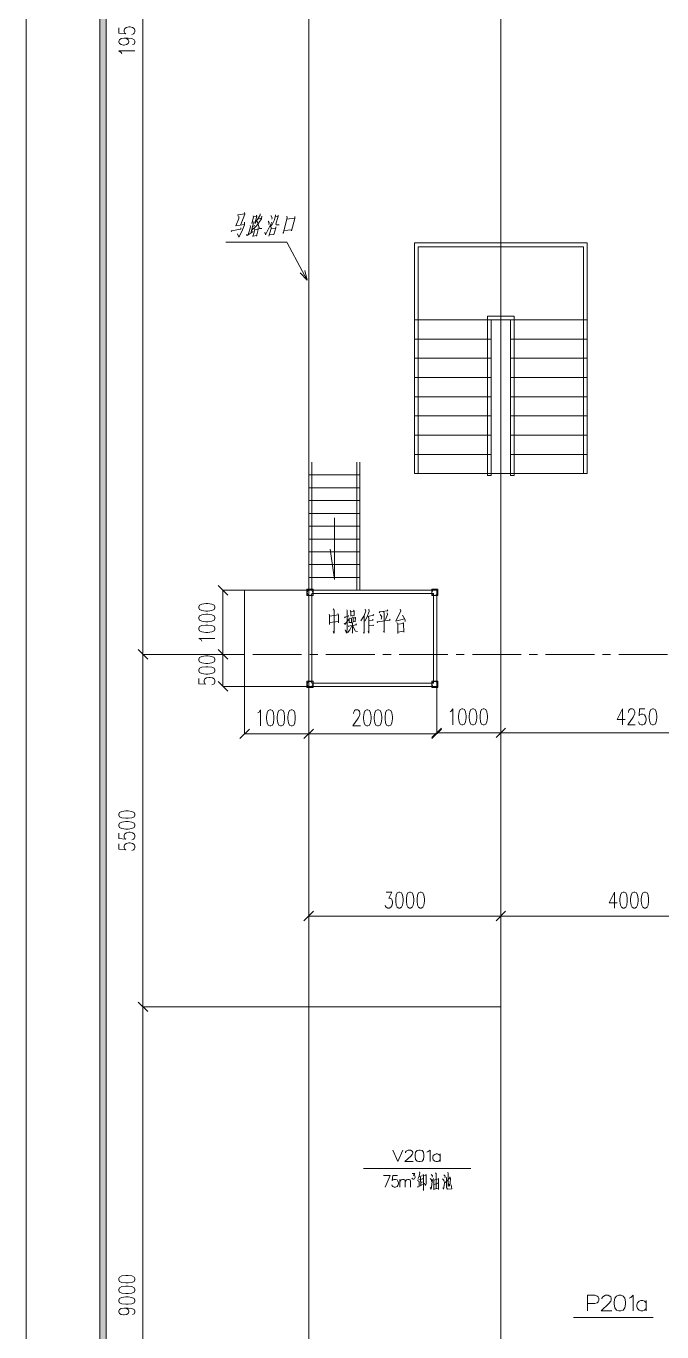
# Model space of a CAD drawing. Header units: millimetres. Extents: x 117 to 78452272, y 10 to 169749766.
# Drawn here: x 78380975 to 78390904, y 169687716 to 169708097 of the extents above; entities that cross this region are included whole.
import ezdxf

# ---------------------------------------------------------------- set-up
doc = ezdxf.new("R2010")
doc.units = ezdxf.units.MM

msp = doc.modelspace()

# ---------------------------------------------------------------- hatches: boundary and pattern name
h = msp.add_hatch(color=0)
h.dxf.hatch_style = 2
h.paths.add_polyline_path([(78382125.616, 169746470.354), (78382225.589, 169746370.381), (78382225.589, 169649727.656), (78382125.616, 169649627.683)])

# ---------------------------------------------------------------- linework, layer by layer
at = {"color": 0, "lineweight": 0}
for points in [[(78380975.066, 169648477.564), (78452272.087, 169648477.564), (78452272.087, 169749421.277), (78380975.066, 169749421.277)], [(78382125.616, 169746470.354), (78382225.589, 169746370.381), (78382225.589, 169649727.656), (78382125.616, 169649627.683)], [(78385360.083, 169699207.756), (78385360.083, 169699308.159), (78385456.608, 169699308.159), (78385456.608, 169699207.756)], [(78385360.083, 169699207.756), (78385360.083, 169699308.159), (78385456.608, 169699308.159), (78385456.608, 169699207.756)], [(78385362.668, 169699256.88), (78385376.027, 169699288.337), (78385407.484, 169699301.696), (78385439.372, 169699288.337), (78385452.73, 169699256.88), (78385439.372, 169699224.992), (78385407.484, 169699212.065), (78385376.027, 169699224.992)], [(78385362.668, 169699256.88), (78385376.027, 169699288.337), (78385407.484, 169699301.696), (78385439.372, 169699288.337), (78385452.73, 169699256.88), (78385439.372, 169699224.992), (78385407.484, 169699212.065), (78385376.027, 169699224.992)], [(78387310.846, 169699207.756), (78387310.846, 169699308.159), (78387406.941, 169699308.159), (78387406.941, 169699207.756)], [(78387310.846, 169699207.756), (78387310.846, 169699308.159), (78387406.941, 169699308.159), (78387406.941, 169699207.756)], [(78387313.432, 169699256.88), (78387326.359, 169699288.337), (78387358.247, 169699301.696), (78387389.704, 169699288.337), (78387403.062, 169699256.88), (78387389.704, 169699224.992), (78387358.247, 169699212.065), (78387326.359, 169699224.992)], [(78387313.432, 169699256.88), (78387326.359, 169699288.337), (78387358.247, 169699301.696), (78387389.704, 169699288.337), (78387403.062, 169699256.88), (78387389.704, 169699224.992), (78387358.247, 169699212.065), (78387326.359, 169699224.992)], [(78383673.041, 169699015.997), (78383684.676, 169698991.004), (78383720.442, 169698974.198), (78383779.908, 169698966.011), (78383815.674, 169698966.011), (78383875.141, 169698974.198), (78383910.907, 169698991.004), (78383922.973, 169699015.997), (78383922.973, 169699032.803), (78383910.907, 169699057.796), (78383875.141, 169699074.171), (78383815.674, 169699082.79), (78383779.908, 169699082.79), (78383720.442, 169699074.171), (78383684.676, 169699057.796), (78383673.041, 169699032.803)], [(78383673.041, 169698849.232), (78383684.676, 169698824.239), (78383720.442, 169698807.433), (78383779.908, 169698799.246), (78383815.674, 169698799.246), (78383875.141, 169698807.433), (78383910.907, 169698824.239), (78383922.973, 169698849.232), (78383922.973, 169698866.038), (78383910.907, 169698891.031), (78383875.141, 169698907.837), (78383815.674, 169698916.025), (78383779.908, 169698916.025), (78383720.442, 169698907.837), (78383684.676, 169698891.031), (78383673.041, 169698866.038)], [(78383673.041, 169698682.467), (78383684.676, 169698657.474), (78383720.442, 169698641.099), (78383779.908, 169698632.481), (78383815.674, 169698632.481), (78383875.141, 169698641.099), (78383910.907, 169698657.474), (78383922.973, 169698682.467), (78383922.973, 169698699.273), (78383910.907, 169698724.266), (78383875.141, 169698741.072), (78383815.674, 169698749.259), (78383779.908, 169698749.259), (78383720.442, 169698741.072), (78383684.676, 169698724.266), (78383673.041, 169698699.273)], [(78383673.041, 169698198.978), (78383684.676, 169698173.985), (78383720.442, 169698157.61), (78383779.908, 169698148.991), (78383815.674, 169698148.991), (78383875.141, 169698157.61), (78383910.907, 169698173.985), (78383922.973, 169698198.978), (78383922.973, 169698215.784), (78383910.907, 169698240.777), (78383875.141, 169698257.583), (78383815.674, 169698265.77), (78383779.908, 169698265.77), (78383720.442, 169698257.583), (78383684.676, 169698240.777), (78383673.041, 169698215.784)], [(78383673.041, 169698032.213), (78383684.676, 169698007.22), (78383720.442, 169697990.845), (78383779.908, 169697982.226), (78383815.674, 169697982.226), (78383875.141, 169697990.845), (78383910.907, 169698007.22), (78383922.973, 169698032.213), (78383922.973, 169698049.019), (78383910.907, 169698074.012), (78383875.141, 169698090.818), (78383815.674, 169698099.005), (78383779.908, 169698099.005), (78383720.442, 169698090.818), (78383684.676, 169698074.012), (78383673.041, 169698049.019)], [(78385360.083, 169697873.635), (78385360.083, 169697773.662), (78385456.608, 169697773.662), (78385456.608, 169697873.635)], [(78385362.668, 169697824.942), (78385376.027, 169697856.829), (78385407.484, 169697869.757), (78385439.372, 169697856.829), (78385452.73, 169697824.942), (78385439.372, 169697793.054), (78385407.484, 169697780.126), (78385376.027, 169697793.054)], [(78387310.846, 169697873.635), (78387310.846, 169697773.662), (78387406.941, 169697773.662), (78387406.941, 169697873.635)], [(78387313.432, 169697824.942), (78387326.359, 169697856.829), (78387358.247, 169697869.757), (78387389.704, 169697856.829), (78387403.062, 169697824.942), (78387389.704, 169697793.054), (78387358.247, 169697780.126), (78387326.359, 169697793.054)], [(78384779.637, 169697425.481), (78384754.644, 169697413.415), (78384737.838, 169697378.08), (78384729.65, 169697318.183), (78384729.65, 169697282.416), (78384737.838, 169697222.95), (78384754.644, 169697187.184), (78384779.637, 169697175.549), (78384796.443, 169697175.549), (78384821.436, 169697187.184), (78384837.811, 169697222.95), (78384846.429, 169697282.416), (78384846.429, 169697318.183), (78384837.811, 169697378.08), (78384821.436, 169697413.415), (78384796.443, 169697425.481)], [(78384946.402, 169697425.481), (78384921.409, 169697413.415), (78384904.603, 169697378.08), (78384896.416, 169697318.183), (78384896.416, 169697282.416), (78384904.603, 169697222.95), (78384921.409, 169697187.184), (78384946.402, 169697175.549), (78384962.777, 169697175.549), (78384987.77, 169697187.184), (78385004.576, 169697222.95), (78385012.763, 169697282.416), (78385012.763, 169697318.183), (78385004.576, 169697378.08), (78384987.77, 169697413.415), (78384962.777, 169697425.481)], [(78385113.167, 169697425.481), (78385088.174, 169697413.415), (78385071.368, 169697378.08), (78385063.181, 169697318.183), (78385063.181, 169697282.416), (78385071.368, 169697222.95), (78385088.174, 169697187.184), (78385113.167, 169697175.549), (78385129.542, 169697175.549), (78385154.535, 169697187.184), (78385171.341, 169697222.95), (78385179.528, 169697282.416), (78385179.528, 169697318.183), (78385171.341, 169697378.08), (78385154.535, 169697413.415), (78385129.542, 169697425.481)], [(78386296.466, 169697425.481), (78386271.473, 169697413.415), (78386255.098, 169697378.08), (78386246.48, 169697318.183), (78386246.48, 169697282.416), (78386255.098, 169697222.95), (78386271.473, 169697187.184), (78386296.466, 169697175.549), (78386313.272, 169697175.549), (78386338.265, 169697187.184), (78386355.071, 169697222.95), (78386363.259, 169697282.416), (78386363.259, 169697318.183), (78386355.071, 169697378.08), (78386338.265, 169697413.415), (78386313.272, 169697425.481)], [(78386463.231, 169697425.481), (78386438.238, 169697413.415), (78386421.432, 169697378.08), (78386413.245, 169697318.183), (78386413.245, 169697282.416), (78386421.432, 169697222.95), (78386438.238, 169697187.184), (78386463.231, 169697175.549), (78386480.037, 169697175.549), (78386505.03, 169697187.184), (78386521.836, 169697222.95), (78386530.024, 169697282.416), (78386530.024, 169697318.183), (78386521.836, 169697378.08), (78386505.03, 169697413.415), (78386480.037, 169697425.481)], [(78386629.997, 169697425.481), (78386605.003, 169697413.415), (78386588.197, 169697378.08), (78386580.01, 169697318.183), (78386580.01, 169697282.416), (78386588.197, 169697222.95), (78386605.003, 169697187.184), (78386629.997, 169697175.549), (78386646.802, 169697175.549), (78386671.795, 169697187.184), (78386688.17, 169697222.95), (78386696.789, 169697282.416), (78386696.789, 169697318.183), (78386688.17, 169697378.08), (78386671.795, 169697413.415), (78386646.802, 169697425.481)], [(78387780.115, 169697440.994), (78387755.122, 169697429.359), (78387738.747, 169697393.593), (78387730.129, 169697334.127), (78387730.129, 169697298.36), (78387738.747, 169697238.894), (78387755.122, 169697203.128), (78387780.115, 169697191.062), (78387796.921, 169697191.062), (78387821.914, 169697203.128), (78387838.72, 169697238.894), (78387846.907, 169697298.36), (78387846.907, 169697334.127), (78387838.72, 169697393.593), (78387821.914, 169697429.359), (78387796.921, 169697440.994)], [(78387946.88, 169697440.994), (78387921.887, 169697429.359), (78387905.512, 169697393.593), (78387896.894, 169697334.127), (78387896.894, 169697298.36), (78387905.512, 169697238.894), (78387921.887, 169697203.128), (78387946.88, 169697191.062), (78387963.686, 169697191.062), (78387988.679, 169697203.128), (78388005.485, 169697238.894), (78388013.673, 169697298.36), (78388013.673, 169697334.127), (78388005.485, 169697393.593), (78387988.679, 169697429.359), (78387963.686, 169697440.994)], [(78388113.645, 169697440.994), (78388088.652, 169697429.359), (78388071.846, 169697393.593), (78388063.659, 169697334.127), (78388063.659, 169697298.36), (78388071.846, 169697238.894), (78388088.652, 169697203.128), (78388113.645, 169697191.062), (78388130.451, 169697191.062), (78388155.444, 169697203.128), (78388172.25, 169697238.894), (78388180.438, 169697298.36), (78388180.438, 169697334.127), (78388172.25, 169697393.593), (78388155.444, 169697429.359), (78388130.451, 169697440.994)], [(78390756.031, 169697440.994), (78390731.038, 169697429.359), (78390714.232, 169697393.593), (78390706.045, 169697334.127), (78390706.045, 169697298.36), (78390714.232, 169697238.894), (78390731.038, 169697203.128), (78390756.031, 169697191.062), (78390772.837, 169697191.062), (78390797.83, 169697203.128), (78390814.205, 169697238.894), (78390822.824, 169697298.36), (78390822.824, 169697334.127), (78390814.205, 169697393.593), (78390797.83, 169697429.359), (78390772.837, 169697440.994)], [(78382423.811, 169695781.962), (78382435.877, 169695756.968), (78382471.212, 169695740.163), (78382531.109, 169695731.975), (78382566.876, 169695731.975), (78382626.342, 169695740.163), (78382662.108, 169695756.968), (78382673.743, 169695781.962), (78382673.743, 169695798.768), (78382662.108, 169695823.761), (78382626.342, 169695840.136), (78382566.876, 169695848.754), (78382531.109, 169695848.754), (78382471.212, 169695840.136), (78382435.877, 169695823.761), (78382423.811, 169695798.768)], [(78382423.811, 169695615.197), (78382435.877, 169695590.203), (78382471.212, 169695573.398), (78382531.109, 169695565.21), (78382566.876, 169695565.21), (78382626.342, 169695573.398), (78382662.108, 169695590.203), (78382673.743, 169695615.197), (78382673.743, 169695632.002), (78382662.108, 169695656.996), (78382626.342, 169695673.37), (78382566.876, 169695681.989), (78382531.109, 169695681.989), (78382471.212, 169695673.37), (78382435.877, 169695656.996), (78382423.811, 169695632.002)], [(78386796.762, 169694581.426), (78386771.768, 169694569.36), (78386754.963, 169694533.594), (78386746.775, 169694474.127), (78386746.775, 169694438.361), (78386754.963, 169694378.894), (78386771.768, 169694343.128), (78386796.762, 169694331.493), (78386813.567, 169694331.493), (78386838.561, 169694343.128), (78386854.935, 169694378.894), (78386863.554, 169694438.361), (78386863.554, 169694474.127), (78386854.935, 169694533.594), (78386838.561, 169694569.36), (78386813.567, 169694581.426)], [(78386963.527, 169694581.426), (78386938.533, 169694569.36), (78386921.728, 169694533.594), (78386913.54, 169694474.127), (78386913.54, 169694438.361), (78386921.728, 169694378.894), (78386938.533, 169694343.128), (78386963.527, 169694331.493), (78386979.901, 169694331.493), (78387004.895, 169694343.128), (78387021.701, 169694378.894), (78387030.319, 169694438.361), (78387030.319, 169694474.127), (78387021.701, 169694533.594), (78387004.895, 169694569.36), (78386979.901, 169694581.426)], [(78387130.292, 169694581.426), (78387105.299, 169694569.36), (78387088.493, 169694533.594), (78387080.305, 169694474.127), (78387080.305, 169694438.361), (78387088.493, 169694378.894), (78387105.299, 169694343.128), (78387130.292, 169694331.493), (78387146.667, 169694331.493), (78387171.66, 169694343.128), (78387188.466, 169694378.894), (78387196.653, 169694438.361), (78387196.653, 169694474.127), (78387188.466, 169694533.594), (78387171.66, 169694569.36), (78387146.667, 169694581.426)], [(78390297.535, 169694581.426), (78390272.542, 169694569.36), (78390255.736, 169694533.594), (78390247.549, 169694474.127), (78390247.549, 169694438.361), (78390255.736, 169694378.894), (78390272.542, 169694343.128), (78390297.535, 169694331.493), (78390314.341, 169694331.493), (78390339.334, 169694343.128), (78390355.709, 169694378.894), (78390364.327, 169694438.361), (78390364.327, 169694474.127), (78390355.709, 169694533.594), (78390339.334, 169694569.36), (78390314.341, 169694581.426)], [(78390464.3, 169694581.426), (78390439.307, 169694569.36), (78390422.501, 169694533.594), (78390414.314, 169694474.127), (78390414.314, 169694438.361), (78390422.501, 169694378.894), (78390439.307, 169694343.128), (78390464.3, 169694331.493), (78390481.106, 169694331.493), (78390506.099, 169694343.128), (78390522.474, 169694378.894), (78390531.092, 169694438.361), (78390531.092, 169694474.127), (78390522.474, 169694533.594), (78390506.099, 169694569.36), (78390481.106, 169694581.426)], [(78390631.065, 169694581.426), (78390606.072, 169694569.36), (78390589.266, 169694533.594), (78390581.079, 169694474.127), (78390581.079, 169694438.361), (78390589.266, 169694378.894), (78390606.072, 169694343.128), (78390631.065, 169694331.493), (78390647.44, 169694331.493), (78390672.433, 169694343.128), (78390689.239, 169694378.894), (78390697.427, 169694438.361), (78390697.427, 169694474.127), (78390689.239, 169694533.594), (78390672.433, 169694569.36), (78390647.44, 169694581.426)], [(78385388.092, 169692789.671), (78388388.571, 169692789.671), (78388388.571, 169683787.374), (78385388.092, 169683787.374)], [(78387050.572, 169690451.943), (78387050.572, 169690477.368), (78387057.898, 169690520.459), (78387079.874, 169690545.883), (78387108.746, 169690554.502), (78387130.723, 169690554.502), (78387160.025, 169690545.883), (78387181.571, 169690520.459), (78387188.897, 169690477.368), (78387188.897, 169690451.943), (78387181.571, 169690408.852), (78387160.025, 169690382.997), (78387130.723, 169690374.378), (78387108.746, 169690374.378), (78387079.874, 169690382.997), (78387057.898, 169690408.852)], [(78387407.803, 169690112.38), (78387416.852, 169690102.9)], [(78382423.811, 169688530.051), (78382435.877, 169688505.058), (78382471.212, 169688488.683), (78382531.109, 169688480.065), (78382566.876, 169688480.065), (78382626.342, 169688488.683), (78382662.108, 169688505.058), (78382673.743, 169688530.051), (78382673.743, 169688546.857), (78382662.108, 169688571.85), (78382626.342, 169688588.656), (78382566.876, 169688596.844), (78382531.109, 169688596.844), (78382471.212, 169688588.656), (78382435.877, 169688571.85), (78382423.811, 169688546.857)], [(78382423.811, 169688363.286), (78382435.877, 169688338.293), (78382471.212, 169688321.918), (78382531.109, 169688313.3), (78382566.876, 169688313.3), (78382626.342, 169688321.918), (78382662.108, 169688338.293), (78382673.743, 169688363.286), (78382673.743, 169688380.092), (78382662.108, 169688405.085), (78382626.342, 169688421.891), (78382566.876, 169688430.079), (78382531.109, 169688430.079), (78382471.212, 169688421.891), (78382435.877, 169688405.085), (78382423.811, 169688380.092)], [(78382423.811, 169688196.952), (78382435.877, 169688171.959), (78382471.212, 169688155.153), (78382531.109, 169688146.966), (78382566.876, 169688146.966), (78382626.342, 169688155.153), (78382662.108, 169688171.959), (78382673.743, 169688196.952), (78382673.743, 169688213.327), (78382662.108, 169688238.32), (78382626.342, 169688255.126), (78382566.876, 169688263.314), (78382531.109, 169688263.314), (78382471.212, 169688255.126), (78382435.877, 169688238.32), (78382423.811, 169688213.327)], [(78390160.072, 169688148.689), (78390160.072, 169688183.163), (78390169.553, 169688240.906), (78390197.131, 169688275.81), (78390234.19, 169688287.445), (78390262.2, 169688287.445), (78390298.828, 169688275.81), (78390326.838, 169688240.906), (78390335.887, 169688183.163), (78390335.887, 169688148.689), (78390326.838, 169688090.516), (78390298.828, 169688056.042), (78390262.2, 169688044.407), (78390234.19, 169688044.407), (78390197.131, 169688056.042), (78390169.553, 169688090.516)]]:
    msp.add_lwpolyline(points, close=True, dxfattribs=at)
for points in [[(78385388.092, 169671034.371), (78385388.092, 169725547.156)], [(78388388.571, 169671034.371), (78388388.571, 169725547.156)], [(78382798.709, 169698290.763), (78382798.709, 169717795.381)], [(78382423.811, 169708068.281), (78382423.811, 169707984.683), (78382531.109, 169707976.496), (78382519.044, 169707984.683), (78382506.978, 169708009.676), (78382506.978, 169708034.669), (78382519.044, 169708059.663), (78382542.744, 169708076.468), (78382578.51, 169708084.656), (78382602.211, 169708084.656), (78382637.977, 169708076.468), (78382662.108, 169708059.663), (78382673.743, 169708034.669), (78382673.743, 169708009.676), (78382662.108, 169707984.683), (78382650.043, 169707976.496), (78382626.342, 169707967.877)], [(78382506.978, 169707909.703), (78382542.744, 169707901.516), (78382566.876, 169707884.71), (78382578.51, 169707859.717), (78382578.51, 169707851.529), (78382566.876, 169707826.536), (78382542.744, 169707809.73), (78382506.978, 169707801.543), (78382495.343, 169707801.543), (78382459.577, 169707809.73), (78382435.877, 169707826.536), (78382423.811, 169707851.529), (78382423.811, 169707859.717), (78382435.877, 169707884.71), (78382459.577, 169707901.516), (78382506.978, 169707909.703), (78382566.876, 169707909.703), (78382626.342, 169707901.516), (78382662.108, 169707884.71), (78382673.743, 169707859.717), (78382673.743, 169707842.911), (78382662.108, 169707817.918), (78382637.977, 169707809.73)], [(78382471.212, 169707667.959), (78382459.577, 169707684.764), (78382423.811, 169707709.758), (78382673.743, 169707709.758)], [(78384287.098, 169705132.44), (78384281.927, 169705150.97), (78384390.518, 169705166.914), (78384386.209, 169705188.89), (78384393.104, 169705160.45), (78384327.604, 169705000.149)], [(78384295.286, 169705094.519), (78384294.855, 169705122.96)], [(78384653.378, 169705100.983), (78384656.825, 169705128.993), (78384650.792, 169705091.503), (78384580.122, 169704987.221), (78384497.386, 169704908.794)], [(78384525.826, 169705113.48), (78384500.402, 169705018.678), (78384500.833, 169705028.158)], [(78384574.951, 169705128.993), (78384571.935, 169705147.953), (78384577.106, 169705128.993), (78384551.682, 169705034.622), (78384553.405, 169705041.086), (78384504.712, 169705034.622)], [(78384525.826, 169705113.48), (78384521.517, 169705135.457)], [(78384574.951, 169705128.993), (78384525.396, 169705119.513)], [(78384630.539, 169705144.937), (78384546.51, 169705015.662)], [(78384653.378, 169705100.983), (78384595.204, 169705082.023)], [(78384630.539, 169705144.937), (78384627.954, 169705166.914)], [(78384870.991, 169705141.92), (78384853.324, 169705075.559), (78384833.501, 169705031.605), (78384817.558, 169705003.165), (78384786.962, 169704965.244)], [(78384816.696, 169705107.016), (78384795.581, 169705141.92)], [(78384816.696, 169705107.016), (78384814.972, 169705085.039)], [(78384864.097, 169705122.96), (78384910.636, 169705128.993), (78384911.067, 169705144.937), (78384912.79, 169705128.993), (78384875.731, 169705006.181), (78384882.626, 169704993.685), (78384925.718, 169704993.685)], [(78384870.991, 169705141.92), (78384867.544, 169705150.97)], [(78385053.7, 169705104), (78384989.925, 169704858.377), (78384984.754, 169704870.873)], [(78385044.22, 169705085.039), (78385172.634, 169705097.536), (78385171.341, 169705122.96), (78385171.772, 169705094.519), (78385119.631, 169704899.314), (78385124.371, 169704917.843), (78385000.267, 169704905.347)], [(78385053.7, 169705104), (78385046.806, 169705132.44)], [(78384178.507, 169704902.33), (78384330.621, 169704927.323), (78384326.312, 169704949.731)], [(78384178.507, 169704902.33), (78384185.402, 169704889.834)], [(78384295.286, 169705094.519), (78384248.747, 169704981.188), (78384384.916, 169705000.149), (78384384.486, 169705037.638), (78384385.778, 169704996.701), (78384345.703, 169704892.85), (78384295.717, 169704804.512), (78384276.325, 169704854.929)], [(78384477.995, 169704965.244), (78384443.952, 169704839.416)], [(78384477.995, 169704965.244), (78384472.824, 169704984.205)], [(78384525.396, 169705028.158), (78384483.597, 169704864.41)], [(78384512.468, 169704971.708), (78384542.632, 169704977.741), (78384539.185, 169704987.221)], [(78384546.941, 169704917.843), (78384518.501, 169704810.976), (78384517.639, 169704823.472)], [(78384546.941, 169704917.843), (78384600.806, 169704927.323), (78384601.668, 169704946.284), (78384601.237, 169704921.291), (78384573.227, 169704817.439), (78384575.813, 169704826.489), (78384521.086, 169704820.456)], [(78384546.941, 169704917.843), (78384543.063, 169704933.787)], [(78384621.921, 169704936.804), (78384582.708, 169705050.566)], [(78384621.921, 169704936.804), (78384654.671, 169704936.804)], [(78384700.779, 169704880.353), (78384712.414, 169704839.416), (78384810.663, 169705037.638)], [(78384769.295, 169705028.158), (78384754.644, 169705050.566)], [(78384769.295, 169705028.158), (78384765.417, 169705000.149)], [(78384800.752, 169704940.251), (78384768.002, 169704817.439)], [(78384798.597, 169704940.251), (78384875.301, 169704943.267), (78384874.439, 169704962.228), (78384874.008, 169704946.284), (78384846.429, 169704842.433), (78384775.759, 169704839.416)], [(78384800.752, 169704940.251), (78384799.89, 169704959.211)], [(78385048.529, 169704723.068), (78384092.323, 169704723.068)], [(78384426.284, 169704826.489), (78384416.373, 169704842.433)], [(78384426.284, 169704826.489), (78384521.086, 169704889.834)], [(78385292.429, 169704265.865), (78385048.529, 169704723.068)], [(78387038.506, 169703511.759), (78387038.506, 169704712.296)], [(78387038.506, 169704712.296), (78389739.066, 169704712.296)], [(78389739.066, 169704712.296), (78389739.066, 169703511.759)], [(78389679.169, 169701111.549), (78389679.169, 169704652.398), (78387098.404, 169704652.398), (78387098.404, 169701111.549)], [(78385327.764, 169704284.825), (78385362.668, 169704133.573)], [(78385362.668, 169704133.573), (78385256.662, 169704246.905)], [(78385362.668, 169704133.573), (78385292.429, 169704265.865)], [(78387038.506, 169703511.759), (78387038.506, 169701111.549)], [(78387038.506, 169703511.759), (78388238.611, 169703511.759)], [(78389739.066, 169703511.759), (78387038.506, 169703511.759)], [(78388598.858, 169703572.088), (78388178.714, 169703572.088)], [(78388178.714, 169703572.088), (78388178.714, 169701081.385)], [(78388238.611, 169703511.759), (78388238.611, 169701111.549)], [(78388538.53, 169703511.759), (78388238.611, 169703511.759)], [(78388238.611, 169703511.759), (78388238.611, 169701081.385)], [(78388538.53, 169701111.549), (78388538.53, 169703511.759)], [(78389739.066, 169703511.759), (78388538.53, 169703511.759)], [(78388538.53, 169701081.385), (78388538.53, 169703511.759)], [(78388598.858, 169701081.385), (78388598.858, 169703572.088)], [(78389739.066, 169701111.549), (78389739.066, 169703511.759)], [(78387038.506, 169703211.841), (78388238.611, 169703211.841)], [(78389739.066, 169703211.841), (78388538.53, 169703211.841)], [(78387038.506, 169702911.922), (78388238.611, 169702911.922)], [(78389739.066, 169702911.922), (78388538.53, 169702911.922)], [(78387038.506, 169702611.573), (78388238.611, 169702611.573)], [(78389739.066, 169702611.573), (78388538.53, 169702611.573)], [(78387038.506, 169702311.654), (78388238.611, 169702311.654)], [(78389739.066, 169702311.654), (78388538.53, 169702311.654)], [(78387038.506, 169702011.736), (78388238.611, 169702011.736)], [(78389739.066, 169702011.736), (78388538.53, 169702011.736)], [(78387038.506, 169701711.386), (78388238.611, 169701711.386)], [(78389739.066, 169701711.386), (78388538.53, 169701711.386)], [(78385388.092, 169699290.923), (78385388.092, 169701291.673)], [(78385438.079, 169699290.923), (78385438.079, 169701291.673)], [(78386138.32, 169699290.923), (78386138.32, 169701291.673)], [(78386188.306, 169699290.923), (78386188.306, 169701291.673)], [(78387038.506, 169701411.468), (78388238.611, 169701411.468)], [(78389739.066, 169701411.468), (78388538.53, 169701411.468)], [(78385388.092, 169701091.296), (78386188.306, 169701091.296)], [(78387038.506, 169701111.549), (78388238.611, 169701111.549)], [(78388178.714, 169701081.385), (78388238.611, 169701081.385)], [(78388538.53, 169701111.549), (78388238.611, 169701111.549)], [(78389739.066, 169701111.549), (78388538.53, 169701111.549)], [(78388598.858, 169701081.385), (78388538.53, 169701081.385)], [(78385388.092, 169700891.35), (78386188.306, 169700891.35)], [(78385388.092, 169700691.405), (78386188.306, 169700691.405)], [(78385388.092, 169700491.459), (78386188.306, 169700491.459)], [(78385788.846, 169700419.927), (78385788.846, 169699461.997)], [(78385388.092, 169700291.082), (78386188.306, 169700291.082)], [(78385388.092, 169700091.137), (78386188.306, 169700091.137)], [(78385388.092, 169699891.191), (78386188.306, 169699891.191)], [(78385788.846, 169699461.997), (78385725.932, 169699932.128)], [(78385388.092, 169699691.245), (78386188.306, 169699691.245)], [(78385388.092, 169699491.299), (78386188.306, 169699491.299)], [(78384122.919, 169699215.943), (78383972.959, 169699365.902)], [(78384493.077, 169699290.923), (78384045.784, 169699290.923)], [(78384047.939, 169698290.763), (78384047.939, 169699290.923)], [(78384387.933, 169699290.923), (78384387.933, 169697790.899)], [(78384387.933, 169699290.923), (78387388.411, 169699290.923)], [(78385388.092, 169699240.936), (78385388.092, 169697840.886)], [(78385438.079, 169699240.936), (78385438.079, 169697840.886)], [(78385438.079, 169699240.936), (78387338.425, 169699240.936)], [(78387338.425, 169699240.936), (78387338.425, 169697840.886)], [(78387388.411, 169699290.923), (78387388.411, 169697790.899)], [(78385770.316, 169699002.208), (78385784.536, 169698983.248), (78385784.536, 169698623.863), (78385770.316, 169698649.287)], [(78385991.377, 169698973.767), (78385983.189, 169698986.264)], [(78386278.368, 169698967.304), (78386268.026, 169698995.744)], [(78386333.525, 169698961.271), (78386325.338, 169698998.761)], [(78386497.274, 169698939.294), (78386486.932, 169698954.807), (78386624.395, 169698970.751), (78386614.053, 169698986.264)], [(78386829.08, 169698970.751), (78386814.86, 169698998.761)], [(78385715.159, 169698897.926), (78385706.971, 169698916.886)], [(78385854.345, 169698907.406), (78385715.159, 169698888.877)], [(78385715.159, 169698897.926), (78385715.159, 169698756.154)], [(78385715.159, 169698788.042), (78385854.345, 169698803.555)], [(78385854.345, 169698907.406), (78385844.003, 169698929.814)], [(78385854.345, 169698907.406), (78385854.345, 169698781.578)], [(78385940.528, 169698778.562), (78385952.594, 169698756.154), (78386012.061, 169698835.012)], [(78385958.627, 169698860.436), (78385946.561, 169698872.933), (78386012.061, 169698885.429), (78386009.906, 169698897.926)], [(78385991.377, 169698973.767), (78385989.653, 169698690.224), (78385979.311, 169698623.863), (78385958.627, 169698674.28)], [(78386022.403, 169698850.956), (78386015.939, 169698860.436)], [(78386057.307, 169698850.956), (78386050.843, 169698860.436), (78386057.307, 169698850.956), (78386057.307, 169698791.059), (78386022.403, 169698788.042)], [(78386057.307, 169698850.956), (78386022.403, 169698844.492)], [(78386022.403, 169698850.956), (78386022.403, 169698781.578)], [(78386048.689, 169698961.271), (78386036.623, 169698976.784)], [(78386048.689, 169698961.271), (78386046.965, 169698885.429)], [(78386048.689, 169698961.271), (78386096.09, 169698967.304), (78386090.057, 169698980.231), (78386098.244, 169698964.287), (78386096.09, 169698897.926), (78386048.689, 169698891.893)], [(78386061.185, 169698791.059), (78386071.527, 169698775.115), (78386071.527, 169698620.846), (78386065.495, 169698633.343)], [(78386081.869, 169698863.453), (78386073.682, 169698875.949)], [(78386079.715, 169698856.989), (78386116.343, 169698863.453), (78386110.31, 169698872.933), (78386118.498, 169698866.469), (78386116.343, 169698806.572)], [(78386081.869, 169698863.453), (78386081.869, 169698794.075)], [(78386118.498, 169698803.555), (78386081.869, 169698797.522)], [(78386278.368, 169698967.304), (78386247.342, 169698885.429), (78386204.681, 169698813.035)], [(78386253.806, 169698901.373), (78386253.806, 169698620.846), (78386245.618, 169698636.79)], [(78386333.525, 169698961.271), (78386296.466, 169698866.469), (78386265.871, 169698810.019)], [(78386305.085, 169698882.413), (78386405.058, 169698901.373), (78386392.992, 169698913.87)], [(78386329.647, 169698847.94), (78386329.647, 169698620.846), (78386319.305, 169698652.303)], [(78386329.647, 169698847.94), (78386323.183, 169698882.413)], [(78386392.992, 169698825.532), (78386329.647, 169698813.035)], [(78386392.992, 169698825.532), (78386386.959, 169698835.012)], [(78386456.337, 169698800.539), (78386661.023, 169698822.515), (78386652.835, 169698841.476)], [(78386456.337, 169698800.539), (78386464.524, 169698784.595)], [(78386530.024, 169698879.397), (78386503.307, 169698913.87)], [(78386530.024, 169698879.397), (78386521.836, 169698838.459)], [(78386564.928, 169698932.83), (78386556.741, 169698957.824)], [(78386564.928, 169698932.83), (78386564.928, 169698630.326), (78386556.741, 169698655.75)], [(78386620.085, 169698913.87), (78386585.612, 169698835.012)], [(78386620.085, 169698913.87), (78386616.207, 169698939.294)], [(78386829.08, 169698970.751), (78386751.084, 169698810.019), (78386884.238, 169698847.94)], [(78386777.801, 169698759.602), (78386765.736, 169698788.042)], [(78386779.956, 169698762.618), (78386870.018, 169698775.115), (78386866.139, 169698788.042), (78386870.018, 169698772.098), (78386872.172, 169698639.807), (78386872.172, 169698652.303), (78386777.801, 169698639.807)], [(78386894.58, 169698828.979), (78386851.488, 169698901.373)], [(78386894.58, 169698828.979), (78386894.58, 169698803.555)], [(78386032.314, 169698674.28), (78385995.686, 169698627.31)], [(78386014.215, 169698724.697), (78386006.028, 169698731.161), (78386134.872, 169698753.138), (78386126.685, 169698765.634)], [(78386032.314, 169698674.28), (78386063.34, 169698734.177)], [(78386071.527, 169698740.641), (78386118.498, 169698652.303), (78386149.093, 169698649.287)], [(78386329.647, 169698734.177), (78386401.179, 169698743.658), (78386395.146, 169698753.138)], [(78386777.801, 169698759.602), (78386777.801, 169698617.83)], [(78383720.442, 169698499.327), (78383708.807, 169698515.702), (78383673.041, 169698540.695), (78383922.973, 169698540.695)], [(78382873.689, 169698215.784), (78382723.73, 169698365.743)], [(78382723.73, 169698365.743), (78382873.689, 169698215.784)], [(78383650.202, 169698290.763), (78382796.985, 169698290.763)], [(78383650.202, 169698290.763), (78382796.985, 169698290.763)], [(78382798.709, 169698290.763), (78382798.709, 169692789.671)], [(78384133.261, 169698290.763), (78383653.65, 169698290.763)], [(78384122.919, 169698215.784), (78383972.959, 169698365.743)], [(78383972.959, 169698365.743), (78384122.919, 169698215.784)], [(78384384.486, 169698290.763), (78384045.784, 169698290.763)], [(78384384.486, 169698290.763), (78384045.784, 169698290.763)], [(78384047.939, 169697790.899), (78384047.939, 169698290.763)], [(78384387.502, 169698290.763), (78384260.381, 169698290.763)], [(78385276.485, 169698290.763), (78384514.623, 169698290.763)], [(78385530.726, 169698290.763), (78385403.605, 169698290.763)], [(78386419.709, 169698290.763), (78385657.847, 169698290.763)], [(78386673.95, 169698290.763), (78386546.829, 169698290.763)], [(78387563.364, 169698290.763), (78386801.071, 169698290.763)], [(78387817.174, 169698290.763), (78387690.053, 169698290.763)], [(78388706.588, 169698290.763), (78387944.295, 169698290.763)], [(78388960.398, 169698290.763), (78388833.278, 169698290.763)], [(78389849.812, 169698290.763), (78389087.519, 169698290.763)], [(78390103.622, 169698290.763), (78389976.933, 169698290.763)], [(78390993.036, 169698290.763), (78390230.743, 169698290.763)], [(78388388.571, 169697968.868), (78388388.571, 169697063.941)], [(78388388.571, 169697968.868), (78388388.571, 169697063.941)], [(78383673.041, 169697915.865), (78383673.041, 169697832.267), (78383779.908, 169697824.08), (78383768.274, 169697832.267), (78383756.208, 169697857.26), (78383756.208, 169697882.253), (78383768.274, 169697907.247), (78383791.974, 169697924.053), (78383827.74, 169697932.24), (78383851.441, 169697932.24), (78383887.207, 169697924.053), (78383910.907, 169697907.247), (78383922.973, 169697882.253), (78383922.973, 169697857.26), (78383910.907, 169697832.267), (78383899.272, 169697824.08), (78383875.141, 169697815.892)], [(78383972.959, 169697865.879), (78384122.919, 169697715.488)], [(78384493.077, 169697790.899), (78384045.784, 169697790.899)], [(78384387.933, 169697790.899), (78387388.411, 169697790.899)], [(78384387.933, 169697787.021), (78384387.933, 169697048.428)], [(78385438.079, 169697840.886), (78387338.425, 169697840.886)], [(78387388.411, 169697949.477), (78387388.411, 169697048.428)], [(78387388.411, 169697589.661), (78387388.411, 169697063.941)], [(78384596.066, 169697378.08), (78384612.872, 169697389.715), (78384637.865, 169697425.481), (78384637.865, 169697175.549)], [(78385388.092, 169697436.254), (78385388.092, 169697048.428)], [(78385388.092, 169697436.254), (78385388.092, 169697048.428)], [(78386088.333, 169697366.014), (78386088.333, 169697378.08), (78386096.521, 169697401.781), (78386104.708, 169697413.415), (78386121.514, 169697425.481), (78386155.125, 169697425.481), (78386171.5, 169697413.415), (78386180.119, 169697401.781), (78386188.306, 169697378.08), (78386188.306, 169697353.949), (78386180.119, 169697330.248), (78386163.313, 169697294.482), (78386079.715, 169697175.549), (78386196.493, 169697175.549)], [(78387596.975, 169697393.593), (78387613.781, 169697405.228), (78387638.774, 169697440.994), (78387638.774, 169697191.062)], [(78390289.348, 169697440.994), (78390205.75, 169697274.66), (78390330.716, 169697274.66)], [(78390289.348, 169697440.994), (78390289.348, 169697191.062)], [(78390380.702, 169697381.527), (78390380.702, 169697393.593), (78390389.321, 169697417.294), (78390397.508, 169697429.359), (78390414.314, 169697440.994), (78390447.494, 169697440.994), (78390464.3, 169697429.359), (78390472.488, 169697417.294), (78390481.106, 169697393.593), (78390481.106, 169697369.893), (78390472.488, 169697345.761), (78390456.113, 169697309.995), (78390372.515, 169697191.062), (78390489.294, 169697191.062)], [(78390639.253, 169697440.994), (78390556.086, 169697440.994), (78390547.467, 169697334.127), (78390556.086, 169697345.761), (78390581.079, 169697357.827), (78390606.072, 169697357.827), (78390631.065, 169697345.761), (78390647.44, 169697322.061), (78390656.059, 169697286.295), (78390656.059, 169697262.594), (78390647.44, 169697226.828), (78390631.065, 169697203.128), (78390606.072, 169697191.062), (78390581.079, 169697191.062), (78390556.086, 169697203.128), (78390547.467, 169697214.762), (78390539.28, 169697238.894)], [(78384462.912, 169697125.562), (78384312.953, 169696975.603)], [(78385388.092, 169697050.583), (78384387.933, 169697050.583)], [(78385313.113, 169696975.603), (78385463.072, 169697125.562)], [(78385463.072, 169697125.562), (78385313.113, 169696975.603)], [(78387388.411, 169697050.583), (78385388.092, 169697050.583)], [(78387463.391, 169697141.075), (78387313.432, 169696991.116)], [(78387313.432, 169696975.603), (78387463.391, 169697125.562)], [(78387388.411, 169697066.096), (78388388.571, 169697066.096)], [(78388313.591, 169696991.116), (78388463.981, 169697141.075)], [(78388463.981, 169697141.075), (78388313.591, 169696991.116)], [(78388388.571, 169697066.096), (78392639.572, 169697066.096)], [(78382423.811, 169695498.418), (78382423.811, 169695415.251), (78382531.109, 169695406.633), (78382519.044, 169695415.251), (78382506.978, 169695440.244), (78382506.978, 169695465.237), (78382519.044, 169695490.231), (78382542.744, 169695507.036), (78382578.51, 169695515.224), (78382602.211, 169695515.224), (78382637.977, 169695507.036), (78382662.108, 169695490.231), (78382673.743, 169695465.237), (78382673.743, 169695440.244), (78382662.108, 169695415.251), (78382650.043, 169695406.633), (78382626.342, 169695398.445)], [(78382423.811, 169695331.653), (78382423.811, 169695248.486), (78382531.109, 169695240.298), (78382519.044, 169695248.486), (78382506.978, 169695273.479), (78382506.978, 169695298.472), (78382519.044, 169695323.466), (78382542.744, 169695340.271), (78382578.51, 169695348.459), (78382602.211, 169695348.459), (78382637.977, 169695340.271), (78382662.108, 169695323.466), (78382673.743, 169695298.472), (78382673.743, 169695273.479), (78382662.108, 169695248.486), (78382650.043, 169695240.298), (78382626.342, 169695231.68)], [(78388388.571, 169695448.862), (78388388.571, 169694204.373)], [(78388388.571, 169695448.862), (78388388.571, 169694204.373)], [(78385388.092, 169695004.156), (78385388.092, 169694204.373)], [(78386596.816, 169694581.426), (78386688.17, 169694581.426), (78386638.184, 169694486.193), (78386663.177, 169694486.193), (78386679.983, 169694474.127), (78386688.17, 169694462.492), (78386696.789, 169694426.726), (78386696.789, 169694403.026), (78386688.17, 169694367.26), (78386671.795, 169694343.128), (78386646.802, 169694331.493), (78386621.809, 169694331.493), (78386596.816, 169694343.128), (78386588.197, 169694355.194), (78386580.01, 169694378.894)], [(78390164.382, 169694581.426), (78390080.784, 169694414.661), (78390205.75, 169694414.661)], [(78390164.382, 169694581.426), (78390164.382, 169694331.493)], [(78385463.072, 169694281.507), (78385313.113, 169694131.117)], [(78388388.571, 169694206.527), (78385388.092, 169694206.527)], [(78388463.981, 169694281.507), (78388313.591, 169694131.117)], [(78388313.591, 169694131.117), (78388463.981, 169694281.507)], [(78392389.64, 169694206.527), (78388388.571, 169694206.527)], [(78382723.73, 169692864.65), (78382873.689, 169692714.691)], [(78382873.689, 169692714.691), (78382723.73, 169692864.65)], [(78386330.078, 169692789.671), (78382796.985, 169692789.671)], [(78386330.078, 169692789.671), (78382796.985, 169692789.671)], [(78382798.709, 169692789.671), (78382798.709, 169683787.374)], [(78386700.667, 169690554.502), (78386780.818, 169690374.378), (78386860.968, 169690554.502)], [(78386897.596, 169690511.841), (78386897.596, 169690520.459), (78386912.247, 169690537.265), (78386941.119, 169690554.502), (78386977.747, 169690554.502), (78387006.618, 169690537.265), (78387013.944, 169690520.459), (78387013.944, 169690503.223), (78387006.618, 169690485.986), (78386985.073, 169690460.131), (78386890.271, 169690374.378), (78387021.27, 169690374.378)], [(78387232.85, 169690520.459), (78387254.396, 169690529.078), (78387283.698, 169690554.502), (78387283.698, 169690374.378)], [(78387444, 169690468.749), (78387422.023, 169690485.986), (78387400.477, 169690494.604), (78387378.5, 169690494.604), (78387356.523, 169690485.986), (78387334.547, 169690468.749), (78387327.652, 169690443.325), (78387327.652, 169690426.088), (78387334.547, 169690400.233), (78387356.523, 169690382.997), (78387378.5, 169690374.378), (78387400.477, 169690374.378), (78387422.023, 169690382.997), (78387444, 169690400.233)], [(78387444, 169690494.604), (78387444, 169690374.378)], [(78386244.325, 169690265.356), (78387919.733, 169690265.356)], [(78386556.31, 169690156.334), (78386661.884, 169690156.334), (78386583.888, 169689976.21)], [(78386773.492, 169690156.334), (78386701.098, 169690156.334), (78386689.894, 169690079.2), (78386701.098, 169690087.818), (78386723.506, 169690096.006), (78386745.482, 169690096.006), (78386767.89, 169690087.818), (78386779.094, 169690070.581), (78386790.298, 169690044.726), (78386790.298, 169690027.49), (78386779.094, 169690002.066), (78386767.89, 169689984.829), (78386745.482, 169689976.21), (78386723.506, 169689976.21), (78386701.098, 169689984.829), (78386689.894, 169689993.447), (78386684.292, 169690010.253)], [(78386812.706, 169689976.21), (78386812.706, 169690096.006)], [(78386812.706, 169690061.963), (78386834.682, 169690087.818), (78386851.488, 169690096.006), (78386873.896, 169690096.006), (78386890.702, 169690087.818), (78386896.303, 169690061.963), (78386896.303, 169689976.21)], [(78386896.303, 169690061.963), (78386918.28, 169690087.818), (78386935.086, 169690096.006), (78386957.494, 169690096.006), (78386974.3, 169690087.818), (78386979.901, 169690061.963), (78386979.901, 169689976.21)], [(78387004.895, 169690190.377), (78387046.694, 169690190.377), (78387024.286, 169690156.334), (78387035.49, 169690156.334), (78387043.677, 169690152.025), (78387046.694, 169690147.716), (78387052.296, 169690134.788), (78387052.296, 169690126.17), (78387046.694, 169690113.242), (78387041.092, 169690104.624), (78387029.888, 169690100.315), (78387018.684, 169690100.315), (78387007.48, 169690104.624), (78387001.878, 169690108.933), (78386999.293, 169690117.551)], [(78387092.802, 169690076.614), (78387086.769, 169690083.94), (78387169.505, 169690102.9), (78387164.765, 169690109.795)], [(78387125.121, 169690199.857), (78387111.331, 169690147.716), (78387095.818, 169690109.795)], [(78387111.331, 169690058.085), (78387101.851, 169690069.72)], [(78387111.331, 169690058.085), (78387111.331, 169689989.569)], [(78387112.624, 169690140.821), (78387161.749, 169690152.456), (78387157.44, 169690157.196)], [(78387125.121, 169690199.857), (78387119.088, 169690213.646)], [(78387135.894, 169690121.861), (78387131.153, 169690145.13)], [(78387135.894, 169690121.861), (78387137.186, 169689996.464)], [(78387161.749, 169690055.499), (78387135.894, 169690048.605)], [(78387155.716, 169690062.825), (78387161.749, 169690055.499)], [(78387183.294, 169690157.196), (78387175.538, 169690176.156)], [(78387183.294, 169690157.196), (78387183.294, 169689921.053), (78387177.262, 169689934.842)], [(78387185.018, 169690149.87), (78387223.37, 169690164.09), (78387218.63, 169690176.156), (78387223.37, 169690164.09), (78387223.37, 169690031.799), (78387210.873, 169690003.358), (78387189.327, 169690039.124)], [(78387306.106, 169690090.835), (78387284.56, 169690107.64)], [(78387301.797, 169690173.571), (78387323.343, 169690149.87), (78387318.603, 169690131.341)], [(78387303.09, 169689942.168), (78387323.343, 169690093.42)], [(78387306.106, 169690090.835), (78387304.813, 169690064.98)], [(78387343.165, 169690090.835), (78387335.408, 169690112.38)], [(78387407.803, 169690031.799), (78387341.441, 169690017.579)], [(78387416.852, 169690102.9), (78387416.852, 169689939.582), (78387416.852, 169689958.543), (78387343.165, 169689944.323)], [(78387343.165, 169690090.835), (78387343.165, 169689934.842)], [(78387416.852, 169690102.9), (78387344.458, 169690083.94)], [(78387369.02, 169690197.271), (78387378.5, 169690185.636), (78387379.793, 169689951.648)], [(78387407.803, 169690031.799), (78387403.062, 169690043.864)], [(78387498.295, 169690083.94), (78387479.766, 169690105.055)], [(78387482.782, 169689963.283), (78387495.279, 169689942.168), (78387515.101, 169690064.98)], [(78387496.572, 169690168.831), (78387518.117, 169690145.13), (78387516.825, 169690126.601)], [(78387498.295, 169690083.94), (78387498.295, 169690067.565)], [(78387518.117, 169690055.499), (78387525.874, 169690048.605), (78387596.544, 169690124.015), (78387590.512, 169690136.081), (78387604.301, 169690109.795), (78387599.561, 169690036.539), (78387588.788, 169689989.569), (78387571.982, 169690029.644)], [(78387542.68, 169690114.535), (78387534.923, 169690128.755)], [(78387542.68, 169690114.535), (78387539.663, 169689970.609), (78387553.453, 169689944.323), (78387622.83, 169689949.063), (78387615.074, 169690010.684)], [(78387567.242, 169690190.377), (78387559.485, 169690206.751)], [(78387567.242, 169690190.377), (78387565.949, 169689984.829)], [(78387091.078, 169689972.763), (78387085.045, 169689986.983)], [(78387091.078, 169689972.763), (78387164.765, 169690015.424)], [(78387303.09, 169689942.168), (78387286.284, 169689970.609)], [(78389743.375, 169688044.407), (78389743.375, 169688287.445), (78389854.552, 169688287.445), (78389891.611, 169688275.81), (78389910.14, 169688264.175), (78389919.19, 169688240.906), (78389919.19, 169688206.432), (78389910.14, 169688183.163), (78389891.611, 169688171.528), (78389854.552, 169688159.893), (78389743.375, 169688159.893)], [(78389965.729, 169688229.702), (78389965.729, 169688240.906), (78389984.258, 169688264.175), (78390021.317, 169688287.445), (78390067.425, 169688287.445), (78390104.484, 169688264.175), (78390113.964, 169688240.906), (78390113.964, 169688218.067), (78390104.484, 169688194.798), (78390076.905, 169688159.893), (78389956.248, 169688044.407), (78390123.014, 169688044.407)], [(78390391.475, 169688240.906), (78390419.485, 169688252.541), (78390456.544, 169688287.445), (78390456.544, 169688044.407)], [(78390659.937, 169688171.528), (78390632.358, 169688194.798), (78390604.779, 169688206.432), (78390576.77, 169688206.432), (78390549.191, 169688194.798), (78390521.181, 169688171.528), (78390512.132, 169688137.055), (78390512.132, 169688113.785), (78390521.181, 169688078.881), (78390549.191, 169688056.042), (78390576.77, 169688044.407), (78390604.779, 169688044.407), (78390632.358, 169688056.042), (78390659.937, 169688078.881)], [(78390659.937, 169688206.432), (78390659.937, 169688044.407)], [(78382506.978, 169688088.361), (78382542.744, 169688080.174), (78382566.876, 169688063.368), (78382578.51, 169688038.375), (78382578.51, 169688030.187), (78382566.876, 169688005.194), (78382542.744, 169687988.388), (78382506.978, 169687980.201), (78382495.343, 169687980.201), (78382459.577, 169687988.388), (78382435.877, 169688005.194), (78382423.811, 169688030.187), (78382423.811, 169688038.375), (78382435.877, 169688063.368), (78382459.577, 169688080.174), (78382506.978, 169688088.361), (78382566.876, 169688088.361), (78382626.342, 169688080.174), (78382662.108, 169688063.368), (78382673.743, 169688038.375), (78382673.743, 169688021.569), (78382662.108, 169687996.576), (78382637.977, 169687988.388)], [(78389523.176, 169687941.849), (78390766.804, 169687941.849)]]:
    msp.add_lwpolyline(points, dxfattribs=at)

doc.saveas('drawing.dxf')
